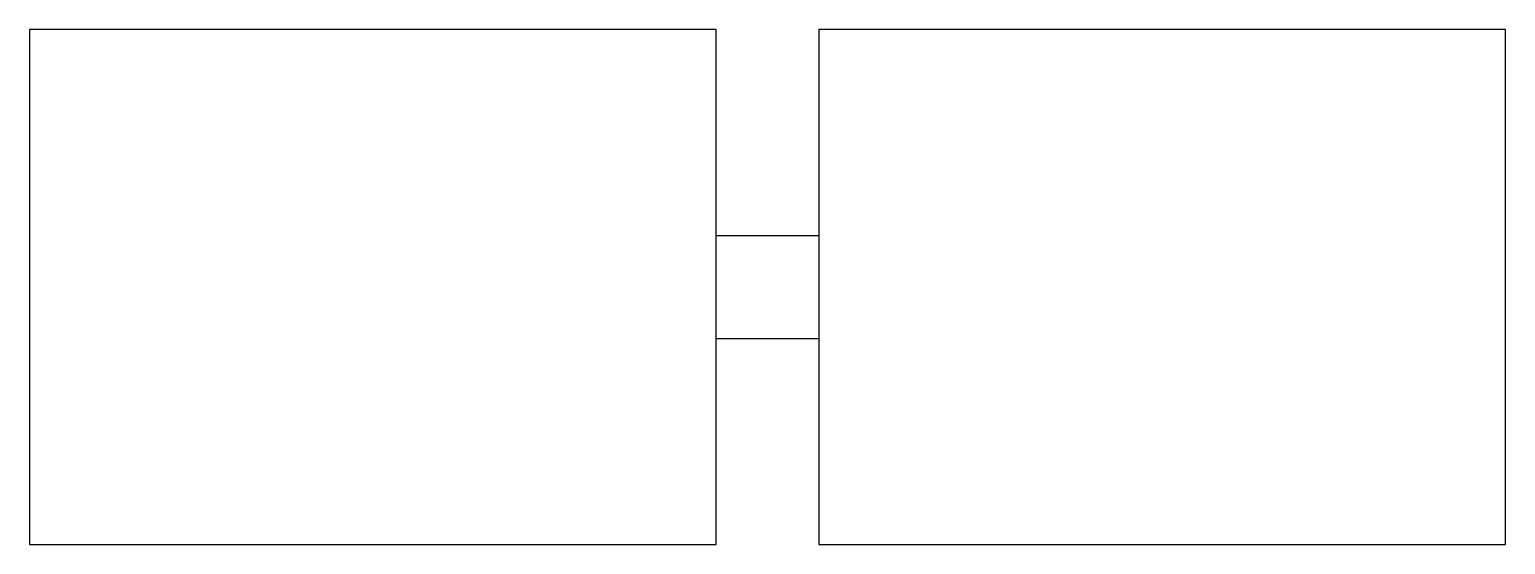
# Model space of a CAD drawing. Header units: metres. Extents: x 20 to 106, y 40 to 70.
import ezdxf

# ---------------------------------------------------------------- set-up
doc = ezdxf.new("R2010")
doc.units = ezdxf.units.M

msp = doc.modelspace()

# ---------------------------------------------------------------- linework, layer by layer
at = {"layer": 'T'}
for p, q in [((60, 70), (20, 70)), ((20, 70), (20, 40)), ((60, 40), (60, 70)), ((106, 70), (66, 70)), ((66, 70), (66, 40)), ((106, 40), (106, 70)), ((60, 58), (66, 58)), ((60, 52), (66, 52)), ((20, 40), (60, 40)), ((66, 40), (106, 40))]:
    msp.add_line(p, q, dxfattribs=at)

doc.saveas('drawing.dxf')
